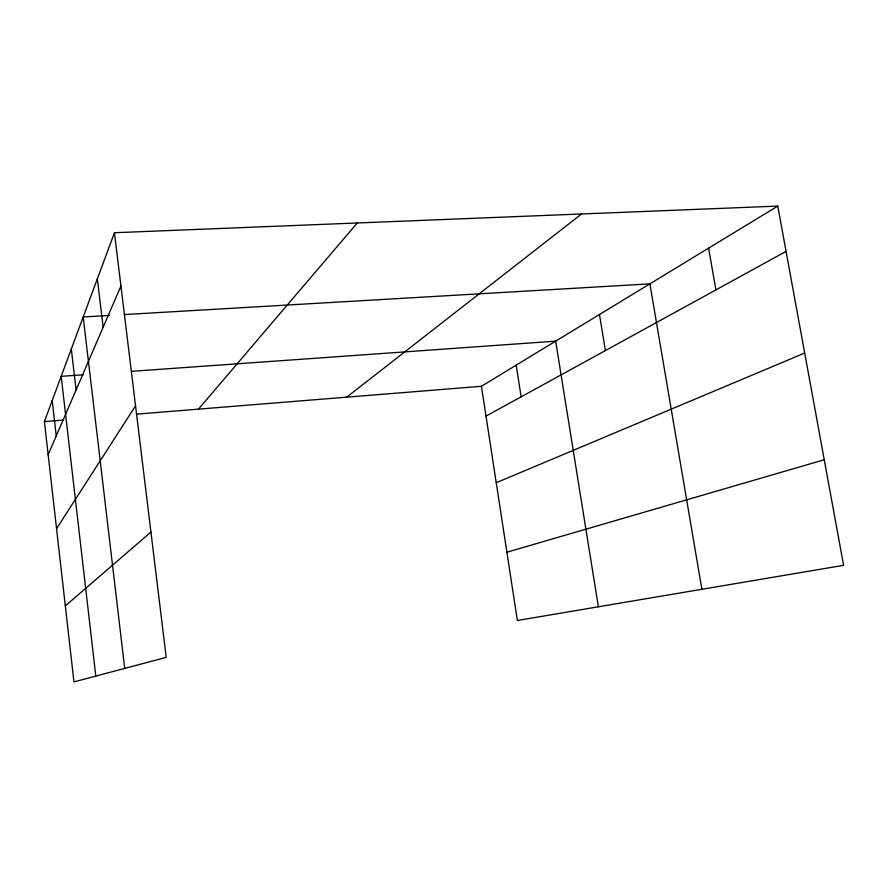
<?xml version="1.0" encoding="UTF-8"?>
<svg xmlns="http://www.w3.org/2000/svg" width="888" height="888" viewBox="0 0 888 888"><rect width="100%" height="100%" fill="white"/><g stroke="black" fill="none" stroke-linecap="round" stroke-linejoin="round"><path stroke-width="1.33" d="M114.441 232.734L166.211 657.364L73.948 681.906L44.4 421.589L114.441 232.734L777.766 206.094L843.6 565.323L517.371 620.49L481.429 386.28L777.766 206.094M48.163 454.689L120.935 286.025M56.555 528.66L135.542 405.838M198.468 409.146L357.265 222.977M65.324 605.905L150.938 532.067M346.731 397.169L581.54 213.975M486.002 416.117L786.069 251.393M496.226 482.739L804.695 353.036M506.893 552.214L824.253 459.751M44.4 421.589L63.647 420.035M136.519 414.152L481.429 386.28M83.261 374.769L61.183 376.334L95.804 676.09M131.568 371.328L555.655 341.147L598.379 606.793M109.291 315.451L83.195 316.972L124.72 668.398M124.398 314.563L649.883 283.86L701.886 589.288M708.58 248.163L715.928 289.899M599.456 314.519L605.405 350.571M516.183 365.146L521.156 396.825M97.336 278.843L103.141 327.261M71.318 349.017L76.091 389.954M52.203 400.566L56.244 435.941"/></g></svg>
